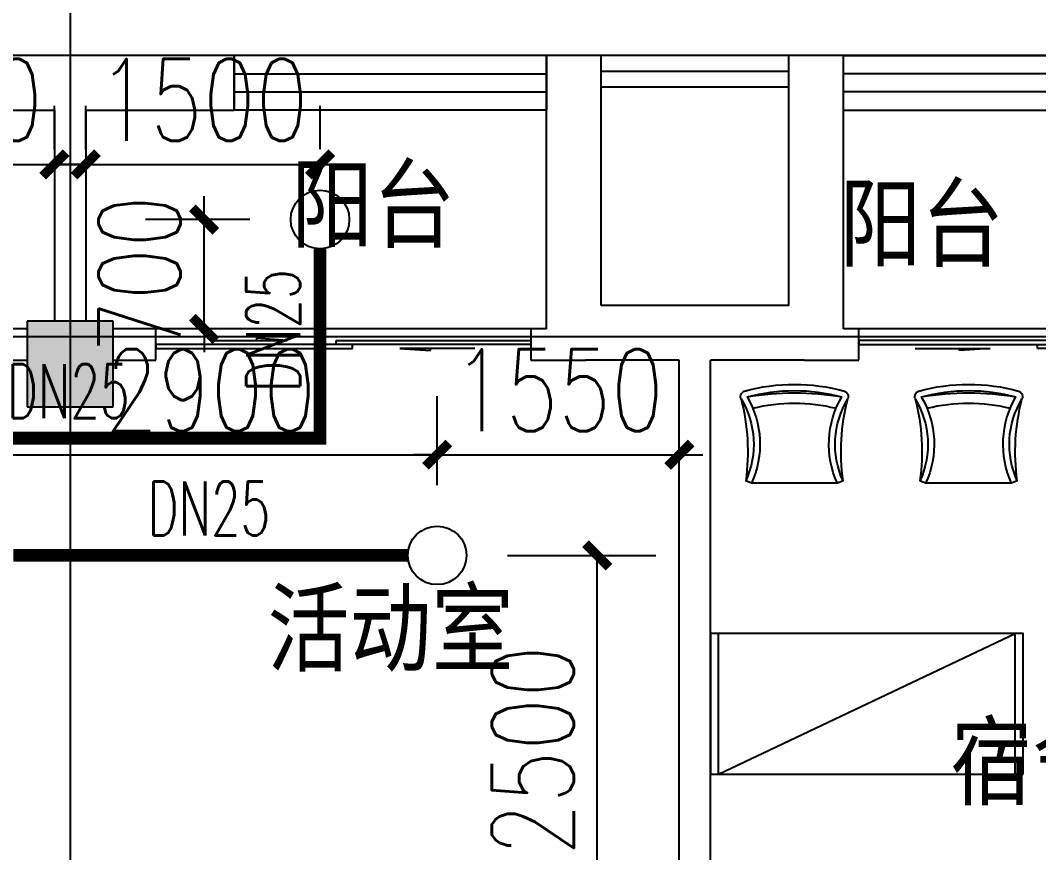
# Model space of a CAD drawing. Extents: x 0 to 2838408, y -923048 to 203859.
# Drawn here: x 2748444 to 2754963, y -194795 to -189467 of the extents above; entities that cross this region are included whole.
import ezdxf

# ---------------------------------------------------------------- set-up
doc = ezdxf.new("R2010")
doc.units = 0
doc.header["$LTSCALE"] = 1000
for name, color, linetype in [('A-Fixt', 81, 'Continuous'), ('COLUMN', 9, 'Continuous'), ('DIM_喷淋', 3, 'Continuous'), ('DOTE', 8, 'Continuous'), ('E2-栏杆', 92, 'Continuous'), ('EQUIP_喷头', 7, 'Continuous'), ('GROUND', 2, 'Continuous'), ('PIPE-喷淋', 6, 'Continuous'), ('PUB_HATCH', 8, 'Continuous'), ('PUB_TEXT', 7, 'Continuous'), ('TEXT_喷淋', 7, 'Continuous'), ('TWT_DIM', 3, 'Continuous'), ('WALL', 9, 'Continuous'), ('WINDOW', 4, 'Continuous'), ('XREF', 8, 'Continuous'), ('配景', 3, 'Continuous')]:
    doc.layers.add(name, color=color, linetype=linetype)
doc.styles.add('_TCH_DIM_T3', font='SIMPLEX', dxfattribs={"width": 0.75, "bigfont": 'HZTXT'})
doc.styles.add('_TWT_PIPEDN', font='SIMPLEX', dxfattribs={"width": 0.8, "height": 2.3, "bigfont": 'HZTXT'})
doc.styles.get("Standard").update_dxf_attribs({"font": 'geniso.shx', "bigfont": 'hztxt.shx'})
doc.dimstyles.new('_TWT_ARCH&&150', dxfattribs={"dimtxt": 525, "dimasz": 150, "dimexe": 375, "dimexo": 450, "dimgap": 150, "dimtad": 1, "dimdec": 0, "dimzin": 0, "dimdsep": 46, "dimtxsty": '_TCH_DIM_T3', "dimblk": 'ARCHTICK', "dimcen": 0.09, "dimclrt": 7, "dimazin": 2, "dimtfac": 1, "dimtdec": 0, "dimtix": 1, "dimtmove": 2, "dimatfit": 3, "dimfxl": 1, "dimtolj": 1, "dimtzin": 0, "dimarcsym": 0})

# ---------------------------------------------------------------- blocks, each defined once
blk = doc.blocks.new('单人床')
at = {"layer": 'A-Fixt'}
for p, q in [((47773.8, 13973.4), (48673.8, 13973.4)), ((47773.8, 12073.4), (48673.8, 13973.4)), ((47773.8, 12073.4), (48673.8, 12073.4))]:
    blk.add_line(p, q, dxfattribs=at)
blk.add_lwpolyline([(47773.8, 14023.4), (48673.8, 14023.4), (48673.8, 12023.4), (47773.8, 12023.4), (47773.8, 14023.4)], dxfattribs=at)
blk = doc.blocks.new('CH_AP01')
for p, q in [((-311.4, 16.6), (-275, 0)), ((-275, 0), (275, 0)), ((275, 0), (311.4, 16.6))]:
    blk.add_line(p, q)
for centre, radius, start, end in [((-306.8, 555.3), 37.8, 100.18588, 202.83587), ((0, -578.9), 1212.6, 74.71041, 105.28959), ((0, -578.9), 1172.6, 75.02868, 104.97132), ((306.8, 555.3), 37.8, 337.16413, 79.81412), ((-1658.4, 201.9), 1359.7, 352.16586, 14.42826), ((-823.7, 250), 562.9, 335.50378, 31.09034), ((0, -1278.1), 1856.9, 80.61099, 99.38901), ((-823.7, 250), 602.9, 335.50378, 30.26909), ((823.7, 250), 602.9, 149.73091, 204.49622), ((823.7, 250), 562.9, 148.90966, 204.49622), ((1658.4, 201.9), 1359.7, 165.57174, 187.83414), ((0, -578.9), 1092.6, 75.87672, 104.12328)]:
    blk.add_arc(centre, radius, start, end)
blk = doc.blocks.new('A$C61295E98')
at = {"color": 3}
for p, q in [((544, 597.9), (0, 597.9)), ((0, 597.9), (0, 0)), ((161.4, 597.9), (161.4, 0)), ((170.4, 0.2), (170.4, 597.6)), ((602.7, 572.2), (602.7, 25.6)), ((624, 517.9), (624, 80)), ((544, 0), (0, 0))]:
    blk.add_line(p, q, dxfattribs=at)
for points in [[(81.8, 540.3), (75.3, 540.3), (75.3, 576.8), (81.8, 576.8)], [(81.8, 453.1), (75.3, 453.1), (75.3, 489.6), (81.8, 489.6)], [(81.8, 352.9), (75.3, 352.9), (75.3, 389.4), (81.8, 389.4)]]:
    blk.add_lwpolyline(points, close=True, dxfattribs=at)
for centre in [(74, 250.1), (74, 164.2), (74, 70.5)]:
    blk.add_circle(centre, 15.7, dxfattribs=at)
for centre, start, end in [((544, 517.9), 360, 90), ((544, 80), 270, 0)]:
    blk.add_arc(centre, 80, start, end, dxfattribs=at)
blk = doc.blocks.new('宿舍')
at = {"layer": 'A-Fixt'}
for p, q in [((47853.8, 13801.7), (48353.8, 15701.7)), ((48353.8, 13801.7), (47853.8, 15701.7)), ((47853.8, 13801.7), (48353.8, 13801.7))]:
    blk.add_line(p, q, dxfattribs=at)
for points in [[(47853.8, 8601.7), (48353.8, 8601.7), (48353.8, 15701.7), (47853.8, 15701.7)], [(47853.8, 10676.1), (47970.5, 10676.1), (47970.5, 11742.6), (47853.8, 11742.6)]]:
    blk.add_lwpolyline(points, close=True, dxfattribs=at)
at = {"xscale": -1, "rotation": 90}
for p in [(63677.2, 60475.5), (63677.2, 58775.5)]:
    blk.add_blockref('单人床', p, dxfattribs=at)
at = {"layer": 'A-Fixt', "xscale": -1, "rotation": 180}
for p in [(50002, 9140.5), (51117.2, 9140.5)]:
    blk.add_blockref('CH_AP01', p, dxfattribs=at)
at = {"layer": '配景', "color": 252}
blk.add_blockref('A$C61295E98', (47853.8, 7096.6), dxfattribs=at)
blk = doc.blocks.new('$WINLIB2D$00000001')
at = {"color": 0}
for points in [[(-0.5, 0.5), (-0.5, -0.5)], [(-0.5, 0.5), (0.5, 0.5)], [(0.5, -0.5), (0.5, 0.5)], [(0.5, 0.1667), (-0.5, 0.1667)], [(0.5, -0.1667), (-0.5, -0.1667)], [(-0.5, -0.5), (0.5, -0.5)]]:
    blk.add_lwpolyline(points, dxfattribs=at)
blk = doc.blocks.new('$DorLib2D$00000131')
at = {"color": 0, "linetype": 'Continuous'}
for p, q in [((0.15, 0.125), (0.2319, 0.1973)), ((0.2319, 0.1973), (0.2319, 0.125)), ((-0.5, 0.125), (-0.5, 0)), ((0.0192, 0.125), (-0.5, 0.125)), ((0.0192, 0), (0.0192, 0.125)), ((0.35, 0.125), (0.15, 0.125)), ((-0.5, 0), (0.0192, 0)), ((-0.024, 0), (0.5, 0)), ((-0.024, -0.125), (-0.024, 0)), ((0.5, 0), (0.5, -0.125)), ((-0.35, -0.125), (-0.15, -0.125)), ((-0.2319, -0.1973), (-0.2319, -0.125)), ((-0.15, -0.125), (-0.2319, -0.1973)), ((0.5, -0.125), (-0.024, -0.125))]:
    blk.add_line(p, q, dxfattribs=at)
blk = doc.blocks.new('1F1')
at = {"layer": 'PUB_HATCH'}
blk.add_hatch(color=256, dxfattribs=at).paths.add_polyline_path([(2412991.7, -191392.2), (2412441.7, -191392.2), (2412441.7, -191942.2), (2412991.7, -191942.2)])
at = {"layer": 'COLUMN'}
for p, q in [((2412991.7, -191392.2), (2412441.7, -191392.2)), ((2412441.7, -191392.2), (2412441.7, -191942.2)), ((2412991.7, -191942.2), (2412991.7, -191392.2)), ((2412441.7, -191942.2), (2412991.7, -191942.2))]:
    blk.add_line(p, q, dxfattribs=at)
at = {"layer": 'DOTE'}
for p, q in [((2412716.7, -187892.2), (2412716.7, -271092.2)), ((2453916.7, -191492.2), (2343216.7, -191492.2))]:
    blk.add_line(p, q, dxfattribs=at)
at = {"layer": 'E2-栏杆'}
for points in [[(2416116.7, -189792.2), (2417316.7, -189792.2)], [(2416116.7, -189892.2), (2417316.7, -189892.2)]]:
    blk.add_lwpolyline(points, dxfattribs=at)
at = {"layer": 'GROUND'}
blk.add_lwpolyline([(2436359.3, -189692.2), (2409616.7, -189692.2)], dxfattribs=at)
at = {"layer": 'WALL'}
for p, q in [((2412716.7, -189692.2), (2411666.7, -189692.2)), ((2413766.7, -189692.2), (2412716.7, -189692.2)), ((2413766.7, -190042.2), (2413766.7, -189692.2)), ((2416116.7, -189692.2), (2415766.7, -189692.2)), ((2415766.7, -189692.2), (2415766.7, -190042.2)), ((2416116.7, -191292.2), (2416116.7, -189692.2)), ((2417666.7, -189692.2), (2417316.7, -189692.2)), ((2417316.7, -191292.2), (2417316.7, -189692.2)), ((2417666.7, -190042.2), (2417666.7, -189692.2)), ((2411666.7, -190042.2), (2412616.7, -190042.2)), ((2412616.7, -190042.2), (2412616.7, -191392.2)), ((2412816.7, -190042.2), (2413766.7, -190042.2)), ((2412816.7, -190042.2), (2412816.7, -191392.2)), ((2415766.7, -191442.2), (2415766.7, -190042.2)), ((2417666.7, -191442.2), (2417666.7, -190042.2)), ((2416716.7, -191292.2), (2416116.7, -191292.2)), ((2417316.7, -191292.2), (2416716.7, -191292.2)), ((2412441.7, -191442.2), (2412166.7, -191442.2)), ((2413266.7, -191442.2), (2412991.7, -191442.2)), ((2413266.7, -191642.2), (2413266.7, -191442.2)), ((2415766.7, -191442.2), (2415666.7, -191442.2)), ((2415666.7, -191442.2), (2415666.7, -191642.2)), ((2417766.7, -191442.2), (2417666.7, -191442.2)), ((2417766.7, -191642.2), (2417766.7, -191442.2)), ((2412166.7, -191642.2), (2412441.7, -191642.2)), ((2412991.7, -191642.2), (2413266.7, -191642.2)), ((2415666.7, -191642.2), (2416016.7, -191642.2)), ((2416616.7, -191642.2), (2416016.7, -191642.2)), ((2416616.7, -196592.2), (2416616.7, -191642.2)), ((2417416.7, -191642.2), (2416816.7, -191642.2)), ((2416816.7, -196592.2), (2416816.7, -191642.2)), ((2417416.7, -191642.2), (2417766.7, -191642.2))]:
    blk.add_line(p, q, dxfattribs=at)
at = {"layer": 'WINDOW'}
for p, q in [((2415666.7, -191442.2), (2413266.7, -191442.2)), ((2420166.7, -191442.2), (2417766.7, -191442.2))]:
    blk.add_line(p, q, dxfattribs=at)
at = {"rotation": 180}
blk.add_blockref('宿舍', (2468470.6, -183290.5), dxfattribs=at)
at = {"layer": 'WINDOW', "rotation": 180}
for name, p, xscale, yscale, zscale in [('$WINLIB2D$00000001', (2414766.7, -189867.2), 2000, 350, 2000), ('$DorLib2D$00000131', (2414466.7, -191542.2), 2400, -200, 2400), ('$DorLib2D$00000131', (2418966.7, -191542.2), -2400, -200, -2400)]:
    blk.add_blockref(name, p, dxfattribs=dict(at, xscale=xscale, yscale=yscale, zscale=zscale))
at = {"layer": 'WINDOW', "xscale": 2000, "yscale": -350, "zscale": 2000}
blk.add_blockref('$WINLIB2D$00000001', (2418666.7, -189867.2), dxfattribs=at)
at = {"layer": 'PUB_TEXT'}
for s, p in [('阳台', (2414131.5, -190924.1)), ('阳台', (2417643.2, -191046.3)), ('活动室', (2413980.5, -193638.3)), ('宿舍', (2418351.3, -194491.9))]:
    blk.add_text(s, height=525, dxfattribs=at).set_placement(p)
blk = doc.blocks.new('_ArchTick')
at = {"color": 0, "linetype": 'ByBlock', "const_width": 0.4}
blk.add_lwpolyline([(-0.5, -0.5), (0.5, 0.5)], dxfattribs=at)
blk = doc.blocks.new('*D1474')
at = {"layer": 'Defpoints', "color": 0, "linetype": 'ByBlock', "transparency": 16777216}
for p in [(2749620.3, -190742.2), (2750362.5, -190742.2), (2750362.5, -191442.2)]:
    blk.add_point(p, dxfattribs=at)
at = {"layer": 'TWT_DIM', "color": 0, "linetype": 'ByBlock', "lineweight": -2, "transparency": 16777216}
for p, q in [((2749620.3, -190742.2), (2749620.3, -190592.2)), ((2749912.5, -190742.2), (2749245.3, -190742.2)), ((2749620.3, -191442.2), (2749620.3, -190742.2)), ((2749912.5, -191442.2), (2749245.3, -191442.2)), ((2749620.3, -191442.2), (2749620.3, -191592.2))]:
    blk.add_line(p, q, dxfattribs=at)
at = {"layer": 'TWT_DIM', "color": 0, "linetype": 'ByBlock', "lineweight": -2, "transparency": 16777216, "xscale": 150, "yscale": 150, "zscale": 150}
for p, rotation in [((2749620.3, -190742.2), 270), ((2749620.3, -191442.2), 90)]:
    blk.add_blockref('_ArchTick', p, dxfattribs=dict(at, rotation=rotation))
at = {"layer": 'TWT_DIM', "color": 7, "linetype": 'ByBlock', "transparency": 16777216, "insert": (2749207.8, -191092.2), "char_height": 525, "attachment_point": 5, "rotation": 90, "style": '_TCH_DIM_T3'}
blk.add_mtext('\\A1;700', dxfattribs=at)
blk = doc.blocks.new('*D1475')
at = {"layer": 'Defpoints', "color": 0, "linetype": 'ByBlock', "transparency": 16777216}
for p in [(2750362.5, -190389.4), (2748862.5, -190742.2), (2750362.5, -190742.2)]:
    blk.add_point(p, dxfattribs=at)
at = {"layer": 'TWT_DIM', "color": 0, "linetype": 'ByBlock', "lineweight": -2, "transparency": 16777216}
for p, q in [((2748862.5, -190292.2), (2748862.5, -190014.4)), ((2750362.5, -190292.2), (2750362.5, -190014.4)), ((2748862.5, -190389.4), (2748712.5, -190389.4)), ((2748862.5, -190389.4), (2750362.5, -190389.4)), ((2750362.5, -190389.4), (2750512.5, -190389.4))]:
    blk.add_line(p, q, dxfattribs=at)
at = {"layer": 'TWT_DIM', "color": 0, "linetype": 'ByBlock', "lineweight": -2, "transparency": 16777216, "xscale": 150, "yscale": 150, "zscale": 150}
blk.add_blockref('_ArchTick', (2748862.5, -190389.4), dxfattribs=at)
at = {"layer": 'TWT_DIM', "color": 0, "linetype": 'ByBlock', "lineweight": -2, "transparency": 16777216, "xscale": 150, "yscale": 150, "zscale": 150, "rotation": 180}
blk.add_blockref('_ArchTick', (2750362.5, -190389.4), dxfattribs=at)
at = {"layer": 'TWT_DIM', "color": 7, "linetype": 'ByBlock', "transparency": 16777216, "insert": (2749612.5, -189976.9), "char_height": 525, "attachment_point": 5, "style": '_TCH_DIM_T3'}
blk.add_mtext('\\A1;1500', dxfattribs=at)
blk = doc.blocks.new('*D1477')
at = {"layer": 'Defpoints', "color": 0, "linetype": 'ByBlock', "transparency": 16777216}
for p in [(2748662.5, -190389.4), (2747162.5, -190742.2), (2748662.5, -190742.2)]:
    blk.add_point(p, dxfattribs=at)
at = {"layer": 'TWT_DIM', "color": 0, "linetype": 'ByBlock', "lineweight": -2, "transparency": 16777216}
for p, q in [((2747162.5, -190292.2), (2747162.5, -190014.4)), ((2748662.5, -190292.2), (2748662.5, -190014.4)), ((2747162.5, -190389.4), (2747012.5, -190389.4)), ((2747162.5, -190389.4), (2748662.5, -190389.4)), ((2748662.5, -190389.4), (2748812.5, -190389.4))]:
    blk.add_line(p, q, dxfattribs=at)
at = {"layer": 'TWT_DIM', "color": 0, "linetype": 'ByBlock', "lineweight": -2, "transparency": 16777216, "xscale": 150, "yscale": 150, "zscale": 150}
blk.add_blockref('_ArchTick', (2747162.5, -190389.4), dxfattribs=at)
at = {"layer": 'TWT_DIM', "color": 0, "linetype": 'ByBlock', "lineweight": -2, "transparency": 16777216, "xscale": 150, "yscale": 150, "zscale": 150, "rotation": 180}
blk.add_blockref('_ArchTick', (2748662.5, -190389.4), dxfattribs=at)
at = {"layer": 'TWT_DIM', "color": 7, "linetype": 'ByBlock', "transparency": 16777216, "insert": (2747912.5, -189976.9), "char_height": 525, "attachment_point": 5, "style": '_TCH_DIM_T3'}
blk.add_mtext('\\A1;1500', dxfattribs=at)
blk = doc.blocks.new('*D3040')
at = {"layer": 'Defpoints', "color": 0, "linetype": 'ByBlock', "transparency": 16777216}
for p in [(2751112.5, -192892.2), (2752137, -192892.2), (2751112.5, -195392.2)]:
    blk.add_point(p, dxfattribs=at)
at = {"layer": 'DIM_喷淋', "color": 0, "linetype": 'ByBlock', "lineweight": -2, "transparency": 16777216}
for p, q in [((2751562.5, -192892.2), (2752512, -192892.2)), ((2752137, -195392.2), (2752137, -192892.2)), ((2751562.5, -195392.2), (2752512, -195392.2))]:
    blk.add_line(p, q, dxfattribs=at)
at = {"layer": 'DIM_喷淋', "color": 0, "linetype": 'ByBlock', "lineweight": -2, "transparency": 16777216, "xscale": 150, "yscale": 150, "zscale": 150}
for p, rotation in [((2752137, -192892.2), 90), ((2752137, -195392.2), 270)]:
    blk.add_blockref('_ArchTick', p, dxfattribs=dict(at, rotation=rotation))
at = {"layer": 'DIM_喷淋', "color": 7, "linetype": 'ByBlock', "transparency": 16777216, "insert": (2751724.5, -194142.2), "char_height": 525, "attachment_point": 5, "rotation": 90, "style": '_TCH_DIM_T3'}
blk.add_mtext('\\A1;2500', dxfattribs=at)
blk = doc.blocks.new('*D3044')
at = {"layer": 'Defpoints', "color": 0, "linetype": 'ByBlock', "transparency": 16777216}
for p in [(2751112.5, -192247.9), (2748212.5, -192892.2), (2751112.5, -192892.2)]:
    blk.add_point(p, dxfattribs=at)
at = {"layer": 'DIM_喷淋', "color": 0, "linetype": 'ByBlock', "lineweight": -2, "transparency": 16777216}
for p, q in [((2748212.5, -192442.2), (2748212.5, -191872.9)), ((2751112.5, -192442.2), (2751112.5, -191872.9)), ((2748212.5, -192247.9), (2751112.5, -192247.9))]:
    blk.add_line(p, q, dxfattribs=at)
at = {"layer": 'DIM_喷淋', "color": 0, "linetype": 'ByBlock', "lineweight": -2, "transparency": 16777216, "xscale": 150, "yscale": 150, "zscale": 150, "rotation": 180}
blk.add_blockref('_ArchTick', (2748212.5, -192247.9), dxfattribs=at)
at = {"layer": 'DIM_喷淋', "color": 0, "linetype": 'ByBlock', "lineweight": -2, "transparency": 16777216, "xscale": 150, "yscale": 150, "zscale": 150}
blk.add_blockref('_ArchTick', (2751112.5, -192247.9), dxfattribs=at)
at = {"layer": 'DIM_喷淋', "color": 7, "linetype": 'ByBlock', "transparency": 16777216, "insert": (2749662.5, -191835.4), "char_height": 525, "attachment_point": 5, "style": '_TCH_DIM_T3'}
blk.add_mtext('\\A1;2900', dxfattribs=at)
blk = doc.blocks.new('*D3045')
at = {"layer": 'Defpoints', "color": 0, "linetype": 'ByBlock', "transparency": 16777216}
for p in [(2752662.5, -192247.9), (2751112.5, -192892.2), (2752662.5, -192892.2)]:
    blk.add_point(p, dxfattribs=at)
at = {"layer": 'DIM_喷淋', "color": 0, "linetype": 'ByBlock', "lineweight": -2, "transparency": 16777216}
for p, q in [((2751112.5, -192442.2), (2751112.5, -191872.9)), ((2752662.5, -192442.2), (2752662.5, -191872.9)), ((2751112.5, -192247.9), (2750962.5, -192247.9)), ((2751112.5, -192247.9), (2752662.5, -192247.9)), ((2752662.5, -192247.9), (2752812.5, -192247.9))]:
    blk.add_line(p, q, dxfattribs=at)
at = {"layer": 'DIM_喷淋', "color": 0, "linetype": 'ByBlock', "lineweight": -2, "transparency": 16777216, "xscale": 150, "yscale": 150, "zscale": 150}
blk.add_blockref('_ArchTick', (2751112.5, -192247.9), dxfattribs=at)
at = {"layer": 'DIM_喷淋', "color": 0, "linetype": 'ByBlock', "lineweight": -2, "transparency": 16777216, "xscale": 150, "yscale": 150, "zscale": 150, "rotation": 180}
blk.add_blockref('_ArchTick', (2752662.5, -192247.9), dxfattribs=at)
at = {"layer": 'DIM_喷淋', "color": 7, "linetype": 'ByBlock', "transparency": 16777216, "insert": (2751887.5, -191835.4), "char_height": 525, "attachment_point": 5, "style": '_TCH_DIM_T3'}
blk.add_mtext('\\A1;1550', dxfattribs=at)
blk = doc.blocks.new('$TwtSys$00000125')
blk.add_circle((0, 0, 0), 1)

msp = doc.modelspace()

# ---------------------------------------------------------------- hatches: boundary and pattern name
at = {"layer": 'PIPE-喷淋', "linetype": 'ByBlock'}
for points in [[(2750362.5, -192141.4), (2750403.8, -192141.4), (2750403.8, -192182.6)], [(2750362.5, -192141.4), (2750362.5, -192182.6), (2750403.8, -192182.6)]]:
    msp.add_hatch(color=256, dxfattribs=at).paths.add_polyline_path(points)

# ---------------------------------------------------------------- linework, layer by layer
at = {"layer": 'PIPE-喷淋', "linetype": 'ByBlock', "ltscale": 1.5, "const_width": 82.5}
for points in [[(2750362.5, -192141.4), (2750362.5, -190929.7)], [(2747162.5, -192141.4), (2750362.5, -192141.4)], [(2748400, -192892.2), (2750925, -192892.2)]]:
    msp.add_lwpolyline(points, dxfattribs=at)

# ---------------------------------------------------------------- block references
at = {"layer": 'EQUIP_喷头', "linetype": 'ByBlock', "xscale": 187.5, "yscale": 187.5, "zscale": 187.5, "rotation": 1.37444320493307e-10}
msp.add_blockref('$TwtSys$00000125', (2750362.5, -190742.2), dxfattribs=at)
at = {"layer": 'EQUIP_喷头', "linetype": 'ByBlock', "xscale": 187.5, "yscale": 187.5, "zscale": 187.5}
msp.add_blockref('$TwtSys$00000125', (2751112.5, -192892.2), dxfattribs=at)
at = {"layer": 'XREF'}
msp.add_blockref('1F1', (336045.8, 0), dxfattribs=at)

# ---------------------------------------------------------------- texts
at = {"layer": 'TEXT_喷淋', "color": 251, "linetype": 'ByBlock', "style": '_TWT_PIPEDN', "width": 0.64}
msp.add_text('DN25', height=345, rotation=90, dxfattribs=at).set_placement((2750235, -191846.6))
for p in [(2748357.7, -192013.9), (2749257.7, -192764.7)]:
    msp.add_text('DN25', height=345, dxfattribs=at).set_placement(p)

# ---------------------------------------------------------------- dimensions: what is measured, and where the dimension line sits
at = {"layer": 'DIM_喷淋', "linetype": 'ByBlock'}
for p1, p2, distance, picture, middle in [((2748212.5, -192892.2), (2751112.5, -192892.2), 644.3, '*D3044', (2749662.5, -191835.4)), ((2751112.5, -192892.2), (2752662.5, -192892.2), 644.3, '*D3045', (2751887.5, -191835.4)), ((2751112.5, -195392.2), (2751112.5, -192892.2), -1024.4, '*D3040', (2751724.5, -194142.2))]:
    dim = msp.add_aligned_dim(p1=p1, p2=p2, distance=distance, dimstyle='_TWT_ARCH&&150', dxfattribs=at)
    dim.commit()
    dim.dimension.update_dxf_attribs({"geometry": picture, "text_midpoint": middle})
at = {"layer": 'TWT_DIM', "linetype": 'ByBlock'}
for p1, p2, distance, picture, middle in [((2747162.5, -190742.2), (2748662.5, -190742.2), 352.8, '*D1477', (2747912.5, -189976.9)), ((2748862.5, -190742.2), (2750362.5, -190742.2), 352.8, '*D1475', (2749612.5, -189976.9)), ((2750362.5, -191442.2), (2750362.5, -190742.2), 742.3, '*D1474', (2749207.8, -191092.2))]:
    dim = msp.add_aligned_dim(p1=p1, p2=p2, distance=distance, dimstyle='_TWT_ARCH&&150', dxfattribs=at)
    dim.commit()
    dim.dimension.update_dxf_attribs({"geometry": picture, "text_midpoint": middle})

doc.saveas('drawing.dxf')
